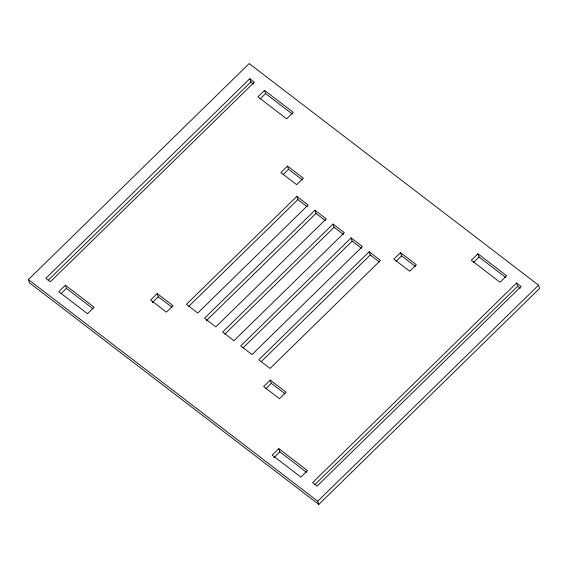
<?xml version="1.0" encoding="UTF-8"?>
<svg xmlns="http://www.w3.org/2000/svg" width="568" height="568" viewBox="0 0 568 568"><rect width="100%" height="100%" fill="white"/><g stroke="black" fill="none" stroke-linecap="round" stroke-linejoin="round"><path stroke-width="0.85" d="M28.4 279.598L249.167 63.566L538.542 285.171L539.6 288.402L318.833 504.434L29.458 282.829L28.4 279.598L317.768 501.203L318.833 504.434M249.821 78.703L45.83 278.313L50.353 281.778L254.343 82.168L249.821 78.703L250.886 81.927L253.47 83.908M48.159 280.301L250.886 81.927M65.391 285.207L58.767 291.689L87.479 313.671L94.096 307.196L65.391 285.207L66.449 288.43L93.06 308.807M264.525 90.347L257.9 96.83L286.613 118.811L293.23 112.336L264.525 90.347L265.583 93.571L292.193 113.948M61.032 293.734L66.449 288.43M260.165 98.875L265.583 93.571M157.222 293.535L150.598 300.018L166.424 312.137L173.048 305.655L157.222 293.535L158.287 296.759L172.047 307.295M287.479 166.076L280.855 172.558L296.681 184.678L303.305 178.196L287.479 166.076L288.537 169.299L302.297 179.843M152.267 302.652L158.287 296.759M283.12 174.603L288.537 169.299M296.837 196.351L186.453 304.363L197.756 313.025L308.14 205.005L296.837 196.351L297.902 199.574L307.21 206.702M188.775 306.358L297.902 199.574M314.928 210.203L204.537 318.215L215.84 326.87L326.231 218.857L314.928 210.203L315.986 213.426L325.294 220.554M206.234 320.828L315.986 213.426M333.011 224.048L222.628 332.067L233.931 340.722L344.314 232.71L333.011 224.048L334.069 227.278L343.377 234.406M224.949 334.055L334.069 227.278M351.095 237.9L240.711 345.919L252.014 354.574L362.398 246.555L351.095 237.9L352.16 241.13L361.468 248.259M243.033 347.907L352.16 241.13M369.179 251.752L258.795 359.764L270.098 368.426L380.482 260.407L369.179 251.752L370.244 254.975L379.552 262.104M261.117 361.759L370.244 254.975M270.261 380.099L263.637 386.581L279.463 398.7L286.087 392.218L270.261 380.099L271.319 383.322L285.079 393.865M400.511 252.639L393.887 259.122L409.713 271.241L416.337 264.759L400.511 252.639L401.576 255.863L415.336 266.406M265.902 388.626L271.319 383.322M396.152 261.166L401.576 255.863M278.803 448.642L272.178 455.124L300.884 477.106L307.508 470.631L278.803 448.642L279.861 451.865L306.471 472.242M477.936 253.782L471.312 260.258L500.017 282.246L506.642 275.764L477.936 253.782L478.994 257.006L505.605 277.383M273.84 457.758L279.861 451.865M473.577 262.309L478.994 257.006M516.589 282.999L312.599 482.608L317.114 486.073L521.105 286.457L516.589 282.999L517.647 286.222L520.231 288.203M314.921 484.596L517.647 286.222M317.768 501.203L538.542 285.171"/></g></svg>
